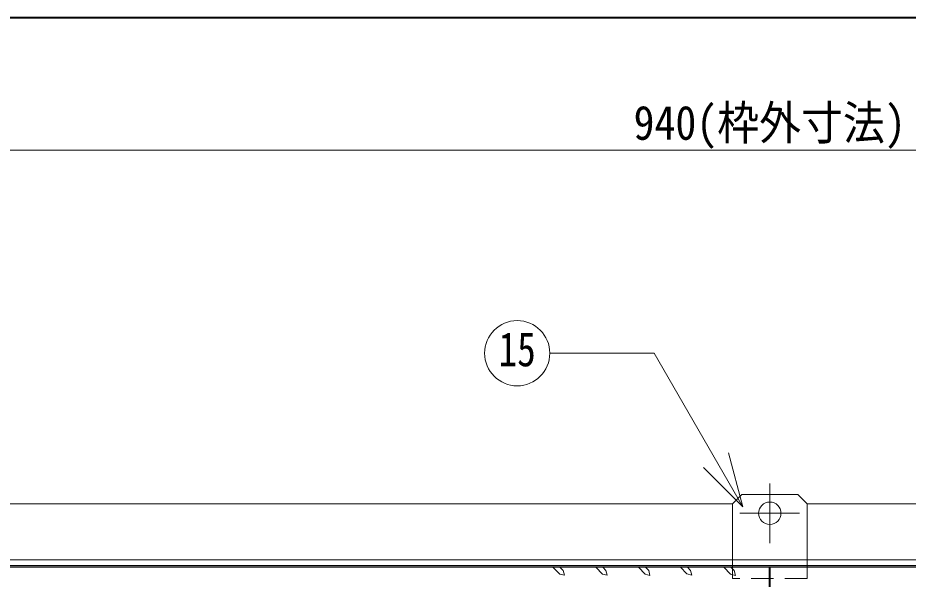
# Model space of a CAD drawing. Units: millimetres at full size, sheet at 1:10; details may follow other scales. Extents: x -2096 to 1954, y -1296 to 1514.
# Drawn here: x -1639.9 to -1161.9, y 1212.7 to 1514 of the extents above; entities that cross this region are included whole.
import ezdxf
from ezdxf.enums import TextEntityAlignment as Align

# ---------------------------------------------------------------- set-up
doc = ezdxf.new("R2010")
doc.units = ezdxf.units.MM
doc.header["$LTSCALE"] = 10
doc.linetypes.add('CHAIN1', pattern=[8, 5, -1, 1, -1])
doc.linetypes.add('DASHED1', pattern=[1.8, 1.2, -0.6])
doc.layers.add('0-0_ﾚｲﾔ1', color=4, linetype='Continuous', lineweight=9)
doc.styles.add('ＭＳ ゴシック', font='')
doc.styles.get('ＭＳ ゴシック').set_extended_font_data('MS Gothic')

msp = doc.modelspace()

# ---------------------------------------------------------------- linework, layer by layer
at = {"layer": '0-0_ﾚｲﾔ1', "color": 1, "lineweight": 40}
for p, q in [((1953.78, 1514.05), (-2096.22, 1514.05)), ((-1236.22, 953.05), (-1236.22, 1219.05))]:
    msp.add_line(p, q, dxfattribs=at)
at = {"layer": '0-0_ﾚｲﾔ1'}
for p, q in [((-766.22, 1443.05), (-1706.22, 1443.05)), ((-1251.22, 1258.05), (-1256.22, 1253.05)), ((-1251.22, 1258.05), (-1221.22, 1258.05)), ((-1216.22, 1253.05), (-1221.22, 1258.05)), ((-1256.22, 1253.05), (-1656.22, 1253.05)), ((-1256.22, 1253.05), (-1256.22, 1223.05)), ((-1216.22, 1253.05), (-1216.22, 1223.05)), ((-816.22, 1253.05), (-1216.22, 1253.05)), ((-1352.61, 1219.05), (-1349, 1215.43)), ((-1348.92, 1219.05), (-1347.15, 1217.28)), ((-1329.63, 1219.05), (-1326.01, 1215.43)), ((-1325.93, 1219.05), (-1324.17, 1217.28)), ((-1306.73, 1219.05), (-1303.11, 1215.43)), ((-1302.95, 1219.05), (-1301.18, 1217.28)), ((-1284.09, 1219.05), (-1280.69, 1215.51)), ((-1280.45, 1219.05), (-1278.76, 1217.36)), ((-1260.85, 1219.05), (-1257.23, 1215.43)), ((-1257.15, 1219.05), (-1255.38, 1217.28)), ((-1346.43, 1214.79), (-1349, 1215.43)), ((-1347.15, 1217.28), (-1346.43, 1214.79)), ((-1323.44, 1214.79), (-1326.01, 1215.43)), ((-1324.17, 1217.28), (-1323.44, 1214.79)), ((-1300.54, 1214.71), (-1303.11, 1215.43)), ((-1301.18, 1217.28), (-1300.54, 1214.71)), ((-1278.12, 1214.87), (-1280.69, 1215.51)), ((-1278.76, 1217.36), (-1278.12, 1214.87)), ((-1254.66, 1214.71), (-1257.23, 1215.43)), ((-1255.38, 1217.28), (-1254.66, 1214.71))]:
    msp.add_line(p, q, dxfattribs=at)
at = {"layer": '0-0_ﾚｲﾔ1', "color": 7, "lineweight": 18}
for p, q in [((-1298.24, 1333.95), (-1354.31, 1333.95)), ((-1250.63, 1251.48), (-1298.24, 1333.95)), ((-1250.63, 1251.48), (-1258.39, 1280.46)), ((-1250.63, 1251.48), (-1271.84, 1272.7)), ((-766.22, 1223.05), (-1706.22, 1223.05)), ((-769.22, 1220.05), (-1703.22, 1220.05))]:
    msp.add_line(p, q, dxfattribs=at)
at = {"layer": '0-0_ﾚｲﾔ1', "linetype": 'CHAIN1'}
for p, q in [((-1236.22, 1264.05), (-1236.22, 1232.05)), ((-1252.22, 1248.05), (-1220.22, 1248.05))]:
    msp.add_line(p, q, dxfattribs=at)
at = {"layer": '0-0_ﾚｲﾔ1', "color": 5, "lineweight": 25}
msp.add_line((-770.22, 1219.05), (-1702.22, 1219.05), dxfattribs=at)
at = {"layer": '0-0_ﾚｲﾔ1', "linetype": 'DASHED1'}
for p, q in [((-1256.22, 1223.05), (-1256.22, 1213.05)), ((-1216.22, 1223.05), (-1216.22, 1213.05)), ((-1216.22, 1213.05), (-1256.22, 1213.05))]:
    msp.add_line(p, q, dxfattribs=at)
at = {"layer": '0-0_ﾚｲﾔ1', "color": 7, "lineweight": 18}
msp.add_circle((-1371.81, 1333.95), 17.5, dxfattribs=at)
at = {"layer": '0-0_ﾚｲﾔ1'}
msp.add_circle((-1236.22, 1248.05), 6, dxfattribs=at)

# ---------------------------------------------------------------- texts
at = {"layer": '0-0_ﾚｲﾔ1', "color": 7, "style": 'ＭＳ ゴシック'}
for s, width, p in [('940(枠外寸法)', 0.9, (-1309.34, 1443.05)), ('15', 0.8, (-1381.81, 1321.45))]:
    msp.add_text(s, height=18.33, dxfattribs=dict(at, width=width)).set_placement(p, align=Align.BOTTOM_LEFT)

doc.saveas('drawing.dxf')
